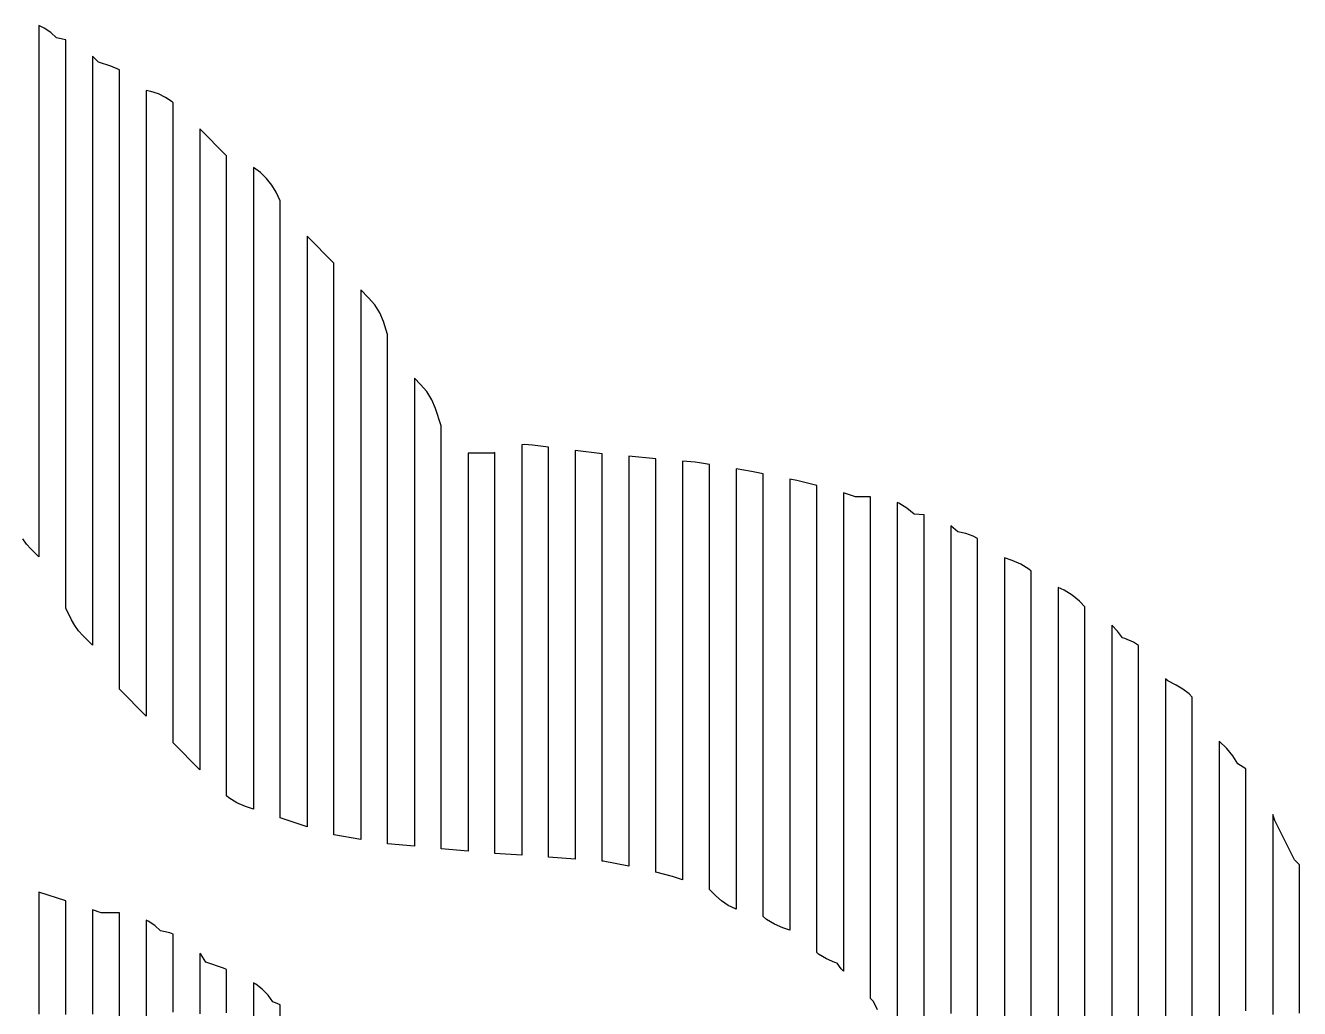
# Model space of a CAD drawing. Header units: metres. Extents: x -6 to 1890, y -8 to 898.
# Drawn here: x 1299.6 to 1489.6, y 435.6 to 582.2 of the extents above; entities that cross this region are included whole.
import ezdxf

# ---------------------------------------------------------------- set-up
doc = ezdxf.new("R2010")
doc.units = ezdxf.units.M
doc.layers.add('PASSADAS_COMPLETAS', color=1, linetype='CONTINUOUS')
doc.layers.add('PECAS_2D', color=3, linetype='CONTINUOUS')

msp = doc.modelspace()

# ---------------------------------------------------------------- linework, layer by layer
at = {"layer": 'PASSADAS_COMPLETAS'}
for points in [[(1426.657, 435.416), (1426.025, 436.681), (1425.578, 437.127), (1425.578, 444.865), (1425.578, 446.155), (1425.578, 447.444), (1425.578, 448.734), (1425.578, 450.023), (1425.578, 451.313), (1425.578, 452.603), (1425.578, 490.001), (1425.578, 491.29), (1425.578, 492.58), (1425.578, 493.87), (1425.578, 495.159), (1425.578, 496.449), (1425.578, 497.738), (1425.578, 499.028), (1425.578, 500.318), (1425.578, 501.607), (1425.578, 502.897), (1425.578, 504.186), (1425.578, 505.476), (1425.578, 506.766), (1425.578, 511.924), (1423.347, 511.924), (1421.578, 512.514), (1421.578, 508.622), (1421.578, 507.325), (1421.578, 506.027), (1421.578, 504.73), (1421.578, 503.433), (1421.578, 502.135), (1421.578, 500.838), (1421.578, 499.541), (1421.578, 498.244), (1421.578, 496.947), (1421.578, 495.649), (1421.578, 494.352), (1421.578, 493.055), (1421.578, 491.757), (1421.578, 490.46), (1421.578, 455.434), (1421.578, 454.137), (1421.578, 452.84), (1421.578, 451.543), (1421.578, 450.245), (1421.578, 448.948), (1421.578, 447.651), (1421.578, 441.165), (1421.231, 441.552), (1420.65, 442.365), (1420.285, 442.487), (1419.038, 443.008), (1417.863, 443.722), (1417.578, 443.961), (1417.578, 450.409), (1417.578, 451.699), (1417.578, 452.988), (1417.578, 454.278), (1417.578, 455.567), (1417.578, 456.857), (1417.578, 492.966), (1417.578, 494.256), (1417.578, 495.546), (1417.578, 496.835), (1417.578, 498.125), (1417.578, 499.414), (1417.578, 500.704), (1417.578, 501.994), (1417.578, 503.283), (1417.578, 504.573), (1417.578, 505.862), (1417.578, 507.152), (1417.578, 508.442), (1417.578, 509.731), (1417.578, 513.6), (1414.606, 514.333), (1413.578, 514.538), (1413.578, 510.659), (1413.578, 509.367), (1413.578, 508.074), (1413.578, 506.781), (1413.578, 505.488), (1413.578, 504.195), (1413.578, 502.902), (1413.578, 501.609), (1413.578, 500.316), (1413.578, 499.023), (1413.578, 497.73), (1413.578, 496.438), (1413.578, 495.145), (1413.578, 493.852), (1413.578, 460.236), (1413.578, 457.651), (1413.578, 456.358), (1413.578, 455.065), (1413.578, 453.772), (1413.578, 452.479), (1413.578, 447.307), (1412.529, 447.657), (1411.271, 448.184), (1410.099, 448.898), (1409.578, 449.335), (1409.578, 453.218), (1409.578, 454.512), (1409.578, 455.806), (1409.578, 457.1), (1409.578, 458.394), (1409.578, 460.983), (1409.578, 494.631), (1409.578, 495.926), (1409.578, 497.22), (1409.578, 498.514), (1409.578, 499.808), (1409.578, 501.102), (1409.578, 502.396), (1409.578, 503.691), (1409.578, 504.985), (1409.578, 506.279), (1409.578, 507.573), (1409.578, 508.867), (1409.578, 510.161), (1409.578, 511.456), (1409.578, 515.338), (1407.855, 515.678), (1405.578, 516.057), (1405.578, 512.197), (1405.578, 510.91), (1405.578, 509.623), (1405.578, 508.336), (1405.578, 507.05), (1405.578, 505.763), (1405.578, 504.476), (1405.578, 503.189), (1405.578, 501.902), (1405.578, 500.615), (1405.578, 499.328), (1405.578, 498.042), (1405.578, 496.755), (1405.578, 495.468), (1405.578, 462.01), (1405.578, 460.723), (1405.578, 459.436), (1405.578, 458.15), (1405.578, 456.863), (1405.578, 455.576), (1405.578, 450.428), (1405.461, 450.468), (1404.382, 451.001), (1403.391, 451.666), (1402.509, 452.441), (1401.578, 453.372), (1401.578, 457.25), (1401.578, 458.543), (1401.578, 459.836), (1401.578, 461.129), (1401.578, 462.422), (1401.578, 463.715), (1401.578, 496.038), (1401.578, 497.331), (1401.578, 498.623), (1401.578, 499.916), (1401.578, 501.209), (1401.578, 502.502), (1401.578, 503.795), (1401.578, 505.088), (1401.578, 506.381), (1401.578, 507.674), (1401.578, 508.967), (1401.578, 510.26), (1401.578, 511.552), (1401.578, 512.845), (1401.578, 516.724), (1400.099, 516.971), (1399.427, 517.057), (1397.578, 517.225), (1397.578, 513.323), (1397.578, 512.023), (1397.578, 510.722), (1397.578, 509.421), (1397.578, 508.121), (1397.578, 506.82), (1397.578, 505.52), (1397.578, 504.219), (1397.578, 502.918), (1397.578, 501.618), (1397.578, 500.317), (1397.578, 499.016), (1397.578, 497.716), (1397.578, 465.2), (1397.578, 463.899), (1397.578, 462.599), (1397.578, 461.298), (1397.578, 459.998), (1397.578, 458.697), (1397.578, 454.795), (1396.057, 455.302), (1393.578, 455.922), (1393.578, 459.776), (1393.578, 461.061), (1393.578, 462.345), (1393.578, 463.63), (1393.578, 464.915), (1393.578, 466.2), (1393.578, 497.033), (1393.578, 498.318), (1393.578, 499.603), (1393.578, 500.887), (1393.578, 502.172), (1393.578, 503.457), (1393.578, 504.741), (1393.578, 506.026), (1393.578, 507.311), (1393.578, 508.596), (1393.578, 509.88), (1393.578, 511.165), (1393.578, 512.45), (1393.578, 513.735), (1393.578, 517.589), (1389.578, 517.952), (1389.578, 514.051), (1389.578, 512.75), (1389.578, 511.45), (1389.578, 510.149), (1389.578, 508.849), (1389.578, 507.548), (1389.578, 506.248), (1389.578, 504.947), (1389.578, 503.647), (1389.578, 502.346), (1389.578, 501.046), (1389.578, 499.745), (1389.578, 498.445), (1389.578, 497.144), (1389.578, 465.932), (1389.578, 464.632), (1389.578, 463.331), (1389.578, 462.031), (1389.578, 460.73), (1389.578, 456.829), (1385.748, 457.595), (1385.578, 457.607), (1385.578, 461.482), (1385.578, 462.774), (1385.578, 464.065), (1385.578, 465.357), (1385.578, 466.649), (1385.578, 467.941), (1385.578, 498.941), (1385.578, 500.233), (1385.578, 501.524), (1385.578, 502.816), (1385.578, 504.108), (1385.578, 505.399), (1385.578, 506.691), (1385.578, 507.983), (1385.578, 509.274), (1385.578, 510.566), (1385.578, 511.858), (1385.578, 513.149), (1385.578, 514.441), (1385.578, 518.316), (1381.578, 518.809), (1381.578, 513.624), (1381.578, 512.328), (1381.578, 511.032), (1381.578, 509.736), (1381.578, 508.44), (1381.578, 507.144), (1381.578, 505.848), (1381.578, 504.552), (1381.578, 503.256), (1381.578, 501.96), (1381.578, 500.663), (1381.578, 499.367), (1381.578, 468.261), (1381.578, 466.965), (1381.578, 465.669), (1381.578, 464.373), (1381.578, 463.077), (1381.578, 461.781), (1381.578, 457.893), (1377.578, 458.179), (1377.578, 462.08), (1377.578, 463.381), (1377.578, 464.682), (1377.578, 465.982), (1377.578, 467.283), (1377.578, 498.498), (1377.578, 499.799), (1377.578, 501.1), (1377.578, 502.4), (1377.578, 503.701), (1377.578, 505.002), (1377.578, 506.302), (1377.578, 507.603), (1377.578, 508.904), (1377.578, 510.204), (1377.578, 511.505), (1377.578, 512.805), (1377.578, 514.106), (1377.578, 519.309), (1375.172, 519.609), (1373.977, 519.679), (1373.578, 519.65), (1373.578, 514.443), (1373.578, 513.141), (1373.578, 511.839), (1373.578, 510.537), (1373.578, 509.235), (1373.578, 507.933), (1373.578, 506.632), (1373.578, 505.33), (1373.578, 504.028), (1373.578, 502.726), (1373.578, 501.424), (1373.578, 500.123), (1373.578, 498.821), (1373.578, 467.577), (1373.578, 466.275), (1373.578, 464.973), (1373.578, 463.672), (1373.578, 462.37), (1373.578, 461.068), (1373.578, 458.464), (1369.578, 458.75), (1369.578, 461.348), (1369.578, 462.646), (1369.578, 463.945), (1369.578, 465.244), (1369.578, 466.543), (1369.578, 469.14), (1369.578, 499.013), (1369.578, 500.311), (1369.578, 501.61), (1369.578, 502.909), (1369.578, 504.208), (1369.578, 505.507), (1369.578, 506.805), (1369.578, 508.104), (1369.578, 509.403), (1369.578, 510.702), (1369.578, 512), (1369.578, 513.299), (1369.578, 514.598), (1369.578, 518.495), (1369.368, 518.387), (1365.578, 518.387), (1365.578, 514.52), (1365.578, 513.23), (1365.578, 511.941), (1365.578, 510.652), (1365.578, 509.363), (1365.578, 508.074), (1365.578, 506.785), (1365.578, 505.495), (1365.578, 504.206), (1365.578, 502.917), (1365.578, 501.628), (1365.578, 500.339), (1365.578, 499.05), (1365.578, 469.399), (1365.578, 468.11), (1365.578, 466.82), (1365.578, 465.531), (1365.578, 464.242), (1365.578, 462.953), (1365.578, 459.086), (1361.578, 459.449), (1361.578, 463.307), (1361.578, 464.593), (1361.578, 465.879), (1361.578, 467.165), (1361.578, 468.451), (1361.578, 499.315), (1361.578, 500.601), (1361.578, 501.887), (1361.578, 503.173), (1361.578, 504.459), (1361.578, 505.745), (1361.578, 507.031), (1361.578, 508.317), (1361.578, 509.603), (1361.578, 510.889), (1361.578, 512.175), (1361.578, 513.461), (1361.578, 514.747), (1361.578, 522.463), (1360.702, 525.091), (1360.157, 526.383), (1359.416, 527.583), (1358.504, 528.648), (1357.578, 529.573), (1357.578, 521.822), (1357.578, 520.53), (1357.578, 519.239), (1357.578, 517.947), (1357.578, 516.655), (1357.578, 515.363), (1357.578, 514.071), (1357.578, 512.779), (1357.578, 510.195), (1357.578, 506.32), (1357.578, 505.028), (1357.578, 503.736), (1357.578, 502.444), (1357.578, 501.152), (1357.578, 499.861), (1357.578, 498.569), (1357.578, 468.856), (1357.578, 467.564), (1357.578, 466.272), (1357.578, 464.98), (1357.578, 463.688), (1357.578, 462.397), (1357.578, 459.813), (1353.578, 460.186), (1353.578, 464.047), (1353.578, 465.334), (1353.578, 466.621), (1353.578, 467.908), (1353.578, 469.195), (1353.578, 470.482), (1353.578, 503.946), (1353.578, 505.233), (1353.578, 506.52), (1353.578, 507.807), (1353.578, 509.094), (1353.578, 510.381), (1353.578, 511.668), (1353.578, 512.955), (1353.578, 514.242), (1353.578, 515.529), (1353.578, 516.816), (1353.578, 518.103), (1353.578, 519.39), (1353.578, 520.677), (1353.578, 521.964), (1353.578, 523.251), (1353.578, 524.538), (1353.578, 525.825), (1353.578, 527.112), (1353.578, 528.4), (1353.578, 529.687), (1353.578, 536.122), (1352.946, 538.017), (1352.402, 539.309), (1351.66, 540.509), (1350.748, 541.574), (1349.578, 542.744), (1349.578, 536.243), (1349.578, 534.943), (1349.578, 533.643), (1349.578, 532.343), (1349.578, 531.043), (1349.578, 529.743), (1349.578, 528.443), (1349.578, 527.143), (1349.578, 525.842), (1349.578, 524.542), (1349.578, 523.242), (1349.578, 521.942), (1349.578, 520.642), (1349.578, 519.342), (1349.578, 518.042), (1349.578, 516.742), (1349.578, 515.441), (1349.578, 514.141), (1349.578, 512.841), (1349.578, 511.541), (1349.578, 469.937), (1349.578, 468.637), (1349.578, 467.337), (1349.578, 466.037), (1349.578, 464.737), (1349.578, 460.837), (1345.578, 461.503), (1345.578, 465.378), (1345.578, 466.669), (1345.578, 467.961), (1345.578, 469.252), (1345.578, 470.544), (1345.578, 471.835), (1345.578, 518.33), (1345.578, 519.622), (1345.578, 520.913), (1345.578, 522.205), (1345.578, 524.788), (1345.578, 526.079), (1345.578, 527.371), (1345.578, 528.663), (1345.578, 529.954), (1345.578, 531.246), (1345.578, 532.537), (1345.578, 533.829), (1345.578, 535.12), (1345.578, 536.412), (1345.578, 537.703), (1345.578, 538.995), (1345.578, 540.286), (1345.578, 541.578), (1345.578, 546.744), (1341.578, 550.744), (1341.578, 546.859), (1341.578, 545.564), (1341.578, 544.269), (1341.578, 542.974), (1341.578, 541.68), (1341.578, 540.385), (1341.578, 539.09), (1341.578, 537.795), (1341.578, 536.5), (1341.578, 535.205), (1341.578, 533.91), (1341.578, 532.615), (1341.578, 531.32), (1341.578, 530.025), (1341.578, 528.73), (1341.578, 527.435), (1341.578, 526.141), (1341.578, 524.846), (1341.578, 473.049), (1341.578, 471.754), (1341.578, 470.459), (1341.578, 469.165), (1341.578, 467.87), (1341.578, 466.575), (1341.578, 462.69), (1337.578, 464.023), (1337.578, 467.911), (1337.578, 469.207), (1337.578, 470.503), (1337.578, 471.799), (1337.578, 473.095), (1337.578, 474.391), (1337.578, 475.687), (1337.578, 531.413), (1337.578, 532.709), (1337.578, 534.005), (1337.578, 535.301), (1337.578, 536.597), (1337.578, 537.893), (1337.578, 539.189), (1337.578, 540.485), (1337.578, 541.781), (1337.578, 543.077), (1337.578, 544.373), (1337.578, 545.669), (1337.578, 546.965), (1337.578, 548.261), (1337.578, 549.557), (1337.578, 550.853), (1337.578, 556.036), (1336.941, 557.305), (1336.32, 558.362), (1335.543, 559.348), (1334.624, 560.23), (1333.578, 560.981), (1333.578, 554.52), (1333.578, 553.228), (1333.578, 551.936), (1333.578, 550.643), (1333.578, 549.351), (1333.578, 548.059), (1333.578, 546.767), (1333.578, 545.474), (1333.578, 544.182), (1333.578, 542.89), (1333.578, 541.598), (1333.578, 540.306), (1333.578, 539.013), (1333.578, 537.721), (1333.578, 536.429), (1333.578, 535.137), (1333.578, 478.279), (1333.578, 476.987), (1333.578, 475.694), (1333.578, 474.402), (1333.578, 473.11), (1333.578, 471.818), (1333.578, 470.526), (1333.578, 465.357), (1332.387, 465.754), (1331.095, 466.298), (1329.895, 467.04), (1329.578, 467.311), (1329.578, 473.76), (1329.578, 475.049), (1329.578, 476.339), (1329.578, 477.629), (1329.578, 478.918), (1329.578, 480.208), (1329.578, 481.497), (1329.578, 540.82), (1329.578, 542.11), (1329.578, 543.399), (1329.578, 544.689), (1329.578, 545.979), (1329.578, 547.268), (1329.578, 548.558), (1329.578, 549.848), (1329.578, 551.137), (1329.578, 552.427), (1329.578, 553.716), (1329.578, 555.006), (1329.578, 556.296), (1329.578, 557.585), (1329.578, 558.875), (1329.578, 562.744), (1325.578, 566.744), (1325.578, 561.58), (1325.578, 560.289), (1325.578, 558.997), (1325.578, 557.706), (1325.578, 556.415), (1325.578, 555.124), (1325.578, 553.833), (1325.578, 552.542), (1325.578, 551.251), (1325.578, 549.96), (1325.578, 548.669), (1325.578, 547.378), (1325.578, 546.087), (1325.578, 544.796), (1325.578, 485.406), (1325.578, 484.115), (1325.578, 482.824), (1325.578, 481.533), (1325.578, 480.242), (1325.578, 478.951), (1325.578, 477.66), (1325.578, 471.204), (1321.578, 475.204), (1321.578, 481.654), (1321.578, 482.944), (1321.578, 484.233), (1321.578, 485.523), (1321.578, 486.813), (1321.578, 488.103), (1321.578, 489.393), (1321.578, 490.683), (1321.578, 546.148), (1321.578, 547.438), (1321.578, 548.728), (1321.578, 550.018), (1321.578, 551.307), (1321.578, 552.597), (1321.578, 553.887), (1321.578, 555.177), (1321.578, 556.467), (1321.578, 557.757), (1321.578, 559.047), (1321.578, 560.337), (1321.578, 561.626), (1321.578, 562.916), (1321.578, 564.206), (1321.578, 565.496), (1321.578, 570.656), (1321.437, 570.78), (1320.46, 571.438), (1319.402, 571.966), (1318.289, 572.351), (1317.578, 572.498), (1317.578, 567.315), (1317.578, 566.02), (1317.578, 564.724), (1317.578, 563.428), (1317.578, 562.132), (1317.578, 560.837), (1317.578, 559.541), (1317.578, 558.245), (1317.578, 556.949), (1317.578, 555.654), (1317.578, 554.358), (1317.578, 553.062), (1317.578, 551.766), (1317.578, 550.471), (1317.578, 497.345), (1317.578, 496.049), (1317.578, 493.457), (1317.578, 492.162), (1317.578, 489.57), (1317.578, 488.274), (1317.578, 486.979), (1317.578, 479.204), (1313.578, 483.204), (1313.578, 493.609), (1313.578, 494.909), (1313.578, 496.21), (1313.578, 497.511), (1313.578, 498.811), (1313.578, 500.112), (1313.578, 501.412), (1313.578, 502.713), (1313.578, 504.013), (1313.578, 553.435), (1313.578, 554.736), (1313.578, 556.036), (1313.578, 557.337), (1313.578, 558.637), (1313.578, 559.938), (1313.578, 561.239), (1313.578, 562.539), (1313.578, 563.84), (1313.578, 565.14), (1313.578, 566.441), (1313.578, 567.741), (1313.578, 569.042), (1313.578, 570.343), (1313.578, 575.545), (1312.29, 576.088), (1310.451, 576.701), (1309.578, 577.573), (1309.578, 572.41), (1309.578, 571.119), (1309.578, 569.828), (1309.578, 568.537), (1309.578, 567.246), (1309.578, 565.955), (1309.578, 564.664), (1309.578, 563.373), (1309.578, 562.082), (1309.578, 560.791), (1309.578, 559.5), (1309.578, 558.209), (1309.578, 556.918), (1309.578, 511.735), (1309.578, 509.154), (1309.578, 507.863), (1309.578, 506.572), (1309.578, 505.281), (1309.578, 503.99), (1309.578, 502.699), (1309.578, 501.408), (1309.578, 500.117), (1309.578, 489.789), (1308.149, 491.219), (1307.497, 491.944), (1306.926, 492.737), (1306.444, 493.584), (1305.578, 495.316), (1305.578, 505.742), (1305.578, 507.046), (1305.578, 508.349), (1305.578, 509.652), (1305.578, 510.956), (1305.578, 512.259), (1305.578, 513.562), (1305.578, 514.866), (1305.578, 559.179), (1305.578, 560.482), (1305.578, 561.786), (1305.578, 563.089), (1305.578, 564.392), (1305.578, 565.695), (1305.578, 566.999), (1305.578, 568.302), (1305.578, 569.605), (1305.578, 570.909), (1305.578, 572.212), (1305.578, 573.515), (1305.578, 574.819), (1305.578, 580.032), (1305.362, 580.107), (1304.214, 580.352), (1303.341, 581.12), (1302.364, 581.779), (1301.578, 582.171), (1301.578, 576.976), (1301.578, 575.678), (1301.578, 574.379), (1301.578, 573.081), (1301.578, 571.782), (1301.578, 570.484), (1301.578, 569.185), (1301.578, 567.887), (1301.578, 566.588), (1301.578, 565.29), (1301.578, 563.991), (1301.578, 562.693), (1301.578, 521.139), (1301.578, 519.841), (1301.578, 518.542), (1301.578, 517.244), (1301.578, 515.945), (1301.578, 514.647), (1301.578, 513.348), (1301.578, 512.05), (1301.578, 502.96), (1300.393, 504.145), (1299.742, 504.87), (1299.17, 505.663)], [(1433.578, 424.159), (1433.578, 435.76), (1433.578, 437.049), (1433.578, 438.338), (1433.578, 439.627), (1433.578, 440.916), (1433.578, 442.205), (1433.578, 443.494), (1433.578, 444.783), (1433.578, 446.072), (1433.578, 486.031), (1433.578, 487.32), (1433.578, 488.609), (1433.578, 489.898), (1433.578, 491.187), (1433.578, 492.476), (1433.578, 493.765), (1433.578, 495.054), (1433.578, 496.343), (1433.578, 497.632), (1433.578, 498.921), (1433.578, 500.21), (1433.578, 501.499), (1433.578, 502.788), (1433.578, 504.077), (1433.578, 509.233), (1432.101, 509.339), (1431.036, 510.229), (1429.826, 510.959), (1429.578, 511.06), (1429.578, 505.865), (1429.578, 504.566), (1429.578, 503.267), (1429.578, 501.968), (1429.578, 500.67), (1429.578, 499.371), (1429.578, 498.072), (1429.578, 496.773), (1429.578, 495.475), (1429.578, 494.176), (1429.578, 492.877), (1429.578, 491.578), (1429.578, 490.28), (1429.578, 487.682), (1429.578, 450.018), (1429.578, 448.719), (1429.578, 447.42), (1429.578, 446.121), (1429.578, 444.822), (1429.578, 443.524), (1429.578, 442.225), (1429.578, 440.926), (1429.578, 431.835)], [(1441.578, 434.416), (1441.578, 437.009), (1441.578, 481.08), (1441.578, 482.376), (1441.578, 483.672), (1441.578, 484.969), (1441.578, 486.265), (1441.578, 487.561), (1441.578, 488.857), (1441.578, 490.153), (1441.578, 491.45), (1441.578, 492.746), (1441.578, 494.042), (1441.578, 495.338), (1441.578, 496.634), (1441.578, 497.931), (1441.578, 499.227), (1441.578, 500.523), (1441.578, 505.708), (1440.907, 506.043), (1439.794, 506.428), (1438.645, 506.673), (1437.578, 507.587), (1437.578, 502.394), (1437.578, 501.096), (1437.578, 499.798), (1437.578, 498.499), (1437.578, 497.201), (1437.578, 495.903), (1437.578, 494.605), (1437.578, 493.307), (1437.578, 492.008), (1437.578, 490.71), (1437.578, 489.412), (1437.578, 488.114), (1437.578, 486.816), (1437.578, 485.517), (1437.578, 484.219), (1437.578, 482.921), (1437.578, 438.782), (1437.578, 437.484), (1437.578, 436.186), (1437.578, 434.887)], [(1449.578, 409.296), (1449.578, 475.032), (1449.578, 476.321), (1449.578, 477.61), (1449.578, 478.899), (1449.578, 480.188), (1449.578, 481.477), (1449.578, 482.766), (1449.578, 484.055), (1449.578, 485.343), (1449.578, 486.632), (1449.578, 487.921), (1449.578, 489.21), (1449.578, 490.499), (1449.578, 491.788), (1449.578, 493.077), (1449.578, 494.366), (1449.578, 495.655), (1449.578, 500.811), (1449.214, 501.123), (1448.014, 501.864), (1446.722, 502.409), (1445.578, 502.79), (1445.578, 497.61), (1445.578, 495.021), (1445.578, 493.726), (1445.578, 492.431), (1445.578, 491.136), (1445.578, 489.841), (1445.578, 488.546), (1445.578, 487.251), (1445.578, 484.662), (1445.578, 483.367), (1445.578, 482.072), (1445.578, 480.777), (1445.578, 479.482), (1445.578, 478.187), (1445.578, 425.097)], [(1457.578, 389.6), (1457.578, 468.377), (1457.578, 469.668), (1457.578, 470.96), (1457.578, 472.251), (1457.578, 473.542), (1457.578, 474.834), (1457.578, 476.125), (1457.578, 477.417), (1457.578, 478.708), (1457.578, 480), (1457.578, 481.291), (1457.578, 482.582), (1457.578, 483.874), (1457.578, 485.165), (1457.578, 486.457), (1457.578, 487.748), (1457.578, 489.039), (1457.578, 490.331), (1457.578, 495.497), (1456.742, 496.333), (1455.677, 497.245), (1454.477, 497.986), (1453.578, 498.365), (1453.578, 493.193), (1453.578, 491.9), (1453.578, 490.607), (1453.578, 489.313), (1453.578, 488.02), (1453.578, 486.727), (1453.578, 485.434), (1453.578, 484.141), (1453.578, 482.848), (1453.578, 481.555), (1453.578, 480.262), (1453.578, 478.968), (1453.578, 477.675), (1453.578, 476.382), (1453.578, 475.089), (1453.578, 473.796), (1453.578, 472.503), (1453.578, 471.21), (1453.578, 397.502)], [(1465.578, 381.002), (1465.578, 459.98), (1465.578, 461.275), (1465.578, 462.57), (1465.578, 463.865), (1465.578, 465.159), (1465.578, 466.454), (1465.578, 467.749), (1465.578, 469.044), (1465.578, 470.338), (1465.578, 471.633), (1465.578, 472.928), (1465.578, 474.223), (1465.578, 475.517), (1465.578, 476.812), (1465.578, 478.107), (1465.578, 479.401), (1465.578, 480.696), (1465.578, 481.991), (1465.578, 483.286), (1465.578, 489.759), (1464.825, 490.227), (1463.526, 490.775), (1463.161, 490.897), (1462.436, 491.885), (1461.578, 492.772), (1461.578, 487.609), (1461.578, 486.318), (1461.578, 485.027), (1461.578, 483.737), (1461.578, 482.446), (1461.578, 481.155), (1461.578, 479.864), (1461.578, 478.573), (1461.578, 477.283), (1461.578, 475.992), (1461.578, 474.701), (1461.578, 473.41), (1461.578, 472.119), (1461.578, 470.828), (1461.578, 469.538), (1461.578, 468.247), (1461.578, 466.956), (1461.578, 465.665), (1461.578, 464.374), (1461.578, 384.343)], [(1473.578, 377.019), (1473.578, 448.339), (1473.578, 449.636), (1473.578, 450.933), (1473.578, 452.23), (1473.578, 453.526), (1473.578, 454.823), (1473.578, 456.12), (1473.578, 457.417), (1473.578, 458.713), (1473.578, 460.01), (1473.578, 461.307), (1473.578, 462.604), (1473.578, 463.9), (1473.578, 465.197), (1473.578, 466.494), (1473.578, 467.791), (1473.578, 469.087), (1473.578, 470.384), (1473.578, 471.681), (1473.578, 472.978), (1473.578, 474.274), (1473.578, 475.571), (1473.578, 482.055), (1473.115, 482.518), (1472.184, 483.234), (1471.181, 483.818), (1469.917, 484.451), (1469.578, 484.789), (1469.578, 479.632), (1469.578, 478.343), (1469.578, 477.053), (1469.578, 475.764), (1469.578, 474.475), (1469.578, 473.185), (1469.578, 471.896), (1469.578, 470.607), (1469.578, 469.318), (1469.578, 468.028), (1469.578, 466.739), (1469.578, 465.45), (1469.578, 464.16), (1469.578, 462.871), (1469.578, 461.582), (1469.578, 460.293), (1469.578, 459.003), (1469.578, 457.714), (1469.578, 456.425), (1469.578, 455.135), (1469.578, 379.067)], [(1481.578, 435.284), (1481.578, 436.573), (1481.578, 437.861), (1481.578, 439.149), (1481.578, 440.437), (1481.578, 441.725), (1481.578, 443.013), (1481.578, 444.301), (1481.578, 445.589), (1481.578, 446.877), (1481.578, 448.165), (1481.578, 449.453), (1481.578, 450.742), (1481.578, 452.03), (1481.578, 453.318), (1481.578, 454.606), (1481.578, 455.894), (1481.578, 457.182), (1481.578, 458.47), (1481.578, 459.758), (1481.578, 461.046), (1481.578, 462.334), (1481.578, 463.622), (1481.578, 471.351), (1480.356, 472.12), (1479.622, 473.302), (1478.716, 474.358), (1477.578, 475.497), (1477.578, 470.332), (1477.578, 469.041), (1477.578, 467.75), (1477.578, 466.459), (1477.578, 465.168), (1477.578, 463.877), (1477.578, 462.585), (1477.578, 461.294), (1477.578, 460.003), (1477.578, 458.712), (1477.578, 457.421), (1477.578, 456.13), (1477.578, 454.839), (1477.578, 453.548), (1477.578, 452.257), (1477.578, 450.966), (1477.578, 449.674), (1477.578, 448.383), (1477.578, 447.092), (1477.578, 445.801), (1477.578, 444.51), (1477.578, 443.219), (1477.578, 441.928), (1477.578, 440.637), (1477.578, 374.79)], [(1489.578, 434.932), (1489.578, 436.232), (1489.578, 437.532), (1489.578, 438.833), (1489.578, 440.133), (1489.578, 441.433), (1489.578, 442.733), (1489.578, 444.033), (1489.578, 445.333), (1489.578, 446.633), (1489.578, 457.034), (1488.809, 457.803), (1485.881, 463.659), (1485.578, 464.567), (1485.578, 456.786), (1485.578, 455.49), (1485.578, 454.193), (1485.578, 452.896), (1485.578, 451.599), (1485.578, 450.303), (1485.578, 449.006), (1485.578, 447.709), (1485.578, 446.413), (1485.578, 445.116), (1485.578, 443.819), (1485.578, 442.522), (1485.578, 441.226), (1485.578, 439.929), (1485.578, 438.632), (1485.578, 437.335), (1485.578, 436.039), (1485.578, 434.742)], [(1305.578, 434.745), (1305.578, 436.045), (1305.578, 437.346), (1305.578, 438.646), (1305.578, 439.946), (1305.578, 441.247), (1305.578, 442.547), (1305.578, 443.847), (1305.578, 445.148), (1305.578, 446.448), (1305.578, 447.748), (1305.578, 451.649), (1301.578, 452.983), (1301.578, 449.084), (1301.578, 447.785), (1301.578, 446.486), (1301.578, 445.186), (1301.578, 443.887), (1301.578, 442.587), (1301.578, 441.288), (1301.578, 439.989), (1301.578, 438.689), (1301.578, 437.39), (1301.578, 434.791)], [(1313.578, 433.066), (1313.578, 435.649), (1313.578, 436.941), (1313.578, 438.233), (1313.578, 439.525), (1313.578, 440.817), (1313.578, 442.109), (1313.578, 443.401), (1313.578, 444.693), (1313.578, 449.86), (1313.291, 449.879), (1310.89, 449.879), (1309.578, 450.316), (1309.578, 446.437), (1309.578, 445.144), (1309.578, 443.851), (1309.578, 442.558), (1309.578, 441.265), (1309.578, 439.972), (1309.578, 438.678), (1309.578, 437.385), (1309.578, 436.092), (1309.578, 434.799)], [(1321.578, 435.062), (1321.578, 436.357), (1321.578, 437.652), (1321.578, 438.946), (1321.578, 440.241), (1321.578, 446.715), (1321.088, 446.906), (1319.735, 447.204), (1318.853, 447.981), (1317.86, 448.648), (1317.578, 448.788), (1317.578, 442.282), (1317.578, 440.981), (1317.578, 439.68), (1317.578, 438.378), (1317.578, 437.077), (1317.578, 435.776), (1317.578, 434.475)], [(1329.578, 434.987), (1329.578, 436.281), (1329.578, 441.456), (1329.094, 441.656), (1326.459, 442.535), (1325.707, 443.698), (1325.578, 443.843), (1325.578, 438.682), (1325.578, 437.392), (1325.578, 436.102), (1325.578, 434.811)], [(1337.578, 429.711), (1337.578, 436.179), (1336.85, 436.486), (1336.485, 436.607), (1335.76, 437.595), (1334.9, 438.485), (1333.928, 439.249), (1333.578, 439.455), (1333.578, 433.017)]]:
    msp.add_lwpolyline(points, dxfattribs=at)
at = {"layer": 'PECAS_2D'}
for points in [[(1426.657, 435.416), (1426.025, 436.681), (1425.578, 437.127), (1425.578, 444.865), (1425.578, 446.155), (1425.578, 447.444), (1425.578, 448.734), (1425.578, 450.023), (1425.578, 451.313), (1425.578, 452.603), (1425.578, 490.001), (1425.578, 491.29), (1425.578, 492.58), (1425.578, 493.87), (1425.578, 495.159), (1425.578, 496.449), (1425.578, 497.738), (1425.578, 499.028), (1425.578, 500.318), (1425.578, 501.607), (1425.578, 502.897), (1425.578, 504.186), (1425.578, 505.476), (1425.578, 506.766), (1425.578, 511.924), (1423.347, 511.924), (1421.578, 512.514), (1421.578, 508.622), (1421.578, 507.325), (1421.578, 506.027), (1421.578, 504.73), (1421.578, 503.433), (1421.578, 502.135), (1421.578, 500.838), (1421.578, 499.541), (1421.578, 498.244), (1421.578, 496.947), (1421.578, 495.649), (1421.578, 494.352), (1421.578, 493.055), (1421.578, 491.757), (1421.578, 490.46), (1421.578, 455.434), (1421.578, 454.137), (1421.578, 452.84), (1421.578, 451.543), (1421.578, 450.245), (1421.578, 448.948), (1421.578, 447.651), (1421.578, 441.165), (1421.231, 441.552), (1420.65, 442.365), (1420.285, 442.487), (1419.038, 443.008), (1417.863, 443.722), (1417.578, 443.961), (1417.578, 450.409), (1417.578, 451.699), (1417.578, 452.988), (1417.578, 454.278), (1417.578, 455.567), (1417.578, 456.857), (1417.578, 492.966), (1417.578, 494.256), (1417.578, 495.546), (1417.578, 496.835), (1417.578, 498.125), (1417.578, 499.414), (1417.578, 500.704), (1417.578, 501.994), (1417.578, 503.283), (1417.578, 504.573), (1417.578, 505.862), (1417.578, 507.152), (1417.578, 508.442), (1417.578, 509.731), (1417.578, 513.6), (1414.606, 514.333), (1413.578, 514.538), (1413.578, 510.659), (1413.578, 509.367), (1413.578, 508.074), (1413.578, 506.781), (1413.578, 505.488), (1413.578, 504.195), (1413.578, 502.902), (1413.578, 501.609), (1413.578, 500.316), (1413.578, 499.023), (1413.578, 497.73), (1413.578, 496.438), (1413.578, 495.145), (1413.578, 493.852), (1413.578, 460.236), (1413.578, 457.651), (1413.578, 456.358), (1413.578, 455.065), (1413.578, 453.772), (1413.578, 452.479), (1413.578, 447.307), (1412.529, 447.657), (1411.271, 448.184), (1410.099, 448.898), (1409.578, 449.335), (1409.578, 453.218), (1409.578, 454.512), (1409.578, 455.806), (1409.578, 457.1), (1409.578, 458.394), (1409.578, 460.983), (1409.578, 494.631), (1409.578, 495.926), (1409.578, 497.22), (1409.578, 498.514), (1409.578, 499.808), (1409.578, 501.102), (1409.578, 502.396), (1409.578, 503.691), (1409.578, 504.985), (1409.578, 506.279), (1409.578, 507.573), (1409.578, 508.867), (1409.578, 510.161), (1409.578, 511.456), (1409.578, 515.338), (1407.855, 515.678), (1405.578, 516.057), (1405.578, 512.197), (1405.578, 510.91), (1405.578, 509.623), (1405.578, 508.336), (1405.578, 507.05), (1405.578, 505.763), (1405.578, 504.476), (1405.578, 503.189), (1405.578, 501.902), (1405.578, 500.615), (1405.578, 499.328), (1405.578, 498.042), (1405.578, 496.755), (1405.578, 495.468), (1405.578, 462.01), (1405.578, 460.723), (1405.578, 459.436), (1405.578, 458.15), (1405.578, 456.863), (1405.578, 455.576), (1405.578, 450.428), (1405.461, 450.468), (1404.382, 451.001), (1403.391, 451.666), (1402.509, 452.441), (1401.578, 453.372), (1401.578, 457.25), (1401.578, 458.543), (1401.578, 459.836), (1401.578, 461.129), (1401.578, 462.422), (1401.578, 463.715), (1401.578, 496.038), (1401.578, 497.331), (1401.578, 498.623), (1401.578, 499.916), (1401.578, 501.209), (1401.578, 502.502), (1401.578, 503.795), (1401.578, 505.088), (1401.578, 506.381), (1401.578, 507.674), (1401.578, 508.967), (1401.578, 510.26), (1401.578, 511.552), (1401.578, 512.845), (1401.578, 516.724), (1400.099, 516.971), (1399.427, 517.057), (1397.578, 517.225), (1397.578, 513.323), (1397.578, 512.023), (1397.578, 510.722), (1397.578, 509.421), (1397.578, 508.121), (1397.578, 506.82), (1397.578, 505.52), (1397.578, 504.219), (1397.578, 502.918), (1397.578, 501.618), (1397.578, 500.317), (1397.578, 499.016), (1397.578, 497.716), (1397.578, 465.2), (1397.578, 463.899), (1397.578, 462.599), (1397.578, 461.298), (1397.578, 459.998), (1397.578, 458.697), (1397.578, 454.795), (1396.057, 455.302), (1393.578, 455.922), (1393.578, 459.776), (1393.578, 461.061), (1393.578, 462.345), (1393.578, 463.63), (1393.578, 464.915), (1393.578, 466.2), (1393.578, 497.033), (1393.578, 498.318), (1393.578, 499.603), (1393.578, 500.887), (1393.578, 502.172), (1393.578, 503.457), (1393.578, 504.741), (1393.578, 506.026), (1393.578, 507.311), (1393.578, 508.596), (1393.578, 509.88), (1393.578, 511.165), (1393.578, 512.45), (1393.578, 513.735), (1393.578, 517.589), (1389.578, 517.952), (1389.578, 514.051), (1389.578, 512.75), (1389.578, 511.45), (1389.578, 510.149), (1389.578, 508.849), (1389.578, 507.548), (1389.578, 506.248), (1389.578, 504.947), (1389.578, 503.647), (1389.578, 502.346), (1389.578, 501.046), (1389.578, 499.745), (1389.578, 498.445), (1389.578, 497.144), (1389.578, 465.932), (1389.578, 464.632), (1389.578, 463.331), (1389.578, 462.031), (1389.578, 460.73), (1389.578, 456.829), (1385.748, 457.595), (1385.578, 457.607), (1385.578, 461.482), (1385.578, 462.774), (1385.578, 464.065), (1385.578, 465.357), (1385.578, 466.649), (1385.578, 467.941), (1385.578, 498.941), (1385.578, 500.233), (1385.578, 501.524), (1385.578, 502.816), (1385.578, 504.108), (1385.578, 505.399), (1385.578, 506.691), (1385.578, 507.983), (1385.578, 509.274), (1385.578, 510.566), (1385.578, 511.858), (1385.578, 513.149), (1385.578, 514.441), (1385.578, 518.316), (1381.578, 518.809), (1381.578, 513.624), (1381.578, 512.328), (1381.578, 511.032), (1381.578, 509.736), (1381.578, 508.44), (1381.578, 507.144), (1381.578, 505.848), (1381.578, 504.552), (1381.578, 503.256), (1381.578, 501.96), (1381.578, 500.663), (1381.578, 499.367), (1381.578, 468.261), (1381.578, 466.965), (1381.578, 465.669), (1381.578, 464.373), (1381.578, 463.077), (1381.578, 461.781), (1381.578, 457.893), (1377.578, 458.179), (1377.578, 462.08), (1377.578, 463.381), (1377.578, 464.682), (1377.578, 465.982), (1377.578, 467.283), (1377.578, 498.498), (1377.578, 499.799), (1377.578, 501.1), (1377.578, 502.4), (1377.578, 503.701), (1377.578, 505.002), (1377.578, 506.302), (1377.578, 507.603), (1377.578, 508.904), (1377.578, 510.204), (1377.578, 511.505), (1377.578, 512.805), (1377.578, 514.106), (1377.578, 519.309), (1375.172, 519.609), (1373.977, 519.679), (1373.578, 519.65), (1373.578, 514.443), (1373.578, 513.141), (1373.578, 511.839), (1373.578, 510.537), (1373.578, 509.235), (1373.578, 507.933), (1373.578, 506.632), (1373.578, 505.33), (1373.578, 504.028), (1373.578, 502.726), (1373.578, 501.424), (1373.578, 500.123), (1373.578, 498.821), (1373.578, 467.577), (1373.578, 466.275), (1373.578, 464.973), (1373.578, 463.672), (1373.578, 462.37), (1373.578, 461.068), (1373.578, 458.464), (1369.578, 458.75), (1369.578, 461.348), (1369.578, 462.646), (1369.578, 463.945), (1369.578, 465.244), (1369.578, 466.543), (1369.578, 469.14), (1369.578, 499.013), (1369.578, 500.311), (1369.578, 501.61), (1369.578, 502.909), (1369.578, 504.208), (1369.578, 505.507), (1369.578, 506.805), (1369.578, 508.104), (1369.578, 509.403), (1369.578, 510.702), (1369.578, 512), (1369.578, 513.299), (1369.578, 514.598), (1369.578, 518.495), (1369.368, 518.387), (1365.578, 518.387), (1365.578, 514.52), (1365.578, 513.23), (1365.578, 511.941), (1365.578, 510.652), (1365.578, 509.363), (1365.578, 508.074), (1365.578, 506.785), (1365.578, 505.495), (1365.578, 504.206), (1365.578, 502.917), (1365.578, 501.628), (1365.578, 500.339), (1365.578, 499.05), (1365.578, 469.399), (1365.578, 468.11), (1365.578, 466.82), (1365.578, 465.531), (1365.578, 464.242), (1365.578, 462.953), (1365.578, 459.086), (1361.578, 459.449), (1361.578, 463.307), (1361.578, 464.593), (1361.578, 465.879), (1361.578, 467.165), (1361.578, 468.451), (1361.578, 499.315), (1361.578, 500.601), (1361.578, 501.887), (1361.578, 503.173), (1361.578, 504.459), (1361.578, 505.745), (1361.578, 507.031), (1361.578, 508.317), (1361.578, 509.603), (1361.578, 510.889), (1361.578, 512.175), (1361.578, 513.461), (1361.578, 514.747), (1361.578, 522.463), (1360.702, 525.091), (1360.157, 526.383), (1359.416, 527.583), (1358.504, 528.648), (1357.578, 529.573), (1357.578, 521.822), (1357.578, 520.53), (1357.578, 519.239), (1357.578, 517.947), (1357.578, 516.655), (1357.578, 515.363), (1357.578, 514.071), (1357.578, 512.779), (1357.578, 510.195), (1357.578, 506.32), (1357.578, 505.028), (1357.578, 503.736), (1357.578, 502.444), (1357.578, 501.152), (1357.578, 499.861), (1357.578, 498.569), (1357.578, 468.856), (1357.578, 467.564), (1357.578, 466.272), (1357.578, 464.98), (1357.578, 463.688), (1357.578, 462.397), (1357.578, 459.813), (1353.578, 460.186), (1353.578, 464.047), (1353.578, 465.334), (1353.578, 466.621), (1353.578, 467.908), (1353.578, 469.195), (1353.578, 470.482), (1353.578, 503.946), (1353.578, 505.233), (1353.578, 506.52), (1353.578, 507.807), (1353.578, 509.094), (1353.578, 510.381), (1353.578, 511.668), (1353.578, 512.955), (1353.578, 514.242), (1353.578, 515.529), (1353.578, 516.816), (1353.578, 518.103), (1353.578, 519.39), (1353.578, 520.677), (1353.578, 521.964), (1353.578, 523.251), (1353.578, 524.538), (1353.578, 525.825), (1353.578, 527.112), (1353.578, 528.4), (1353.578, 529.687), (1353.578, 536.122), (1352.946, 538.017), (1352.402, 539.309), (1351.66, 540.509), (1350.748, 541.574), (1349.578, 542.744), (1349.578, 536.243), (1349.578, 534.943), (1349.578, 533.643), (1349.578, 532.343), (1349.578, 531.043), (1349.578, 529.743), (1349.578, 528.443), (1349.578, 527.143), (1349.578, 525.842), (1349.578, 524.542), (1349.578, 523.242), (1349.578, 521.942), (1349.578, 520.642), (1349.578, 519.342), (1349.578, 518.042), (1349.578, 516.742), (1349.578, 515.441), (1349.578, 514.141), (1349.578, 512.841), (1349.578, 511.541), (1349.578, 469.937), (1349.578, 468.637), (1349.578, 467.337), (1349.578, 466.037), (1349.578, 464.737), (1349.578, 460.837), (1345.578, 461.503), (1345.578, 465.378), (1345.578, 466.669), (1345.578, 467.961), (1345.578, 469.252), (1345.578, 470.544), (1345.578, 471.835), (1345.578, 518.33), (1345.578, 519.622), (1345.578, 520.913), (1345.578, 522.205), (1345.578, 524.788), (1345.578, 526.079), (1345.578, 527.371), (1345.578, 528.663), (1345.578, 529.954), (1345.578, 531.246), (1345.578, 532.537), (1345.578, 533.829), (1345.578, 535.12), (1345.578, 536.412), (1345.578, 537.703), (1345.578, 538.995), (1345.578, 540.286), (1345.578, 541.578), (1345.578, 546.744), (1341.578, 550.744), (1341.578, 546.859), (1341.578, 545.564), (1341.578, 544.269), (1341.578, 542.974), (1341.578, 541.68), (1341.578, 540.385), (1341.578, 539.09), (1341.578, 537.795), (1341.578, 536.5), (1341.578, 535.205), (1341.578, 533.91), (1341.578, 532.615), (1341.578, 531.32), (1341.578, 530.025), (1341.578, 528.73), (1341.578, 527.435), (1341.578, 526.141), (1341.578, 524.846), (1341.578, 473.049), (1341.578, 471.754), (1341.578, 470.459), (1341.578, 469.165), (1341.578, 467.87), (1341.578, 466.575), (1341.578, 462.69), (1337.578, 464.023), (1337.578, 467.911), (1337.578, 469.207), (1337.578, 470.503), (1337.578, 471.799), (1337.578, 473.095), (1337.578, 474.391), (1337.578, 475.687), (1337.578, 531.413), (1337.578, 532.709), (1337.578, 534.005), (1337.578, 535.301), (1337.578, 536.597), (1337.578, 537.893), (1337.578, 539.189), (1337.578, 540.485), (1337.578, 541.781), (1337.578, 543.077), (1337.578, 544.373), (1337.578, 545.669), (1337.578, 546.965), (1337.578, 548.261), (1337.578, 549.557), (1337.578, 550.853), (1337.578, 556.036), (1336.941, 557.305), (1336.32, 558.362), (1335.543, 559.348), (1334.624, 560.23), (1333.578, 560.981), (1333.578, 554.52), (1333.578, 553.228), (1333.578, 551.936), (1333.578, 550.643), (1333.578, 549.351), (1333.578, 548.059), (1333.578, 546.767), (1333.578, 545.474), (1333.578, 544.182), (1333.578, 542.89), (1333.578, 541.598), (1333.578, 540.306), (1333.578, 539.013), (1333.578, 537.721), (1333.578, 536.429), (1333.578, 535.137), (1333.578, 478.279), (1333.578, 476.987), (1333.578, 475.694), (1333.578, 474.402), (1333.578, 473.11), (1333.578, 471.818), (1333.578, 470.526), (1333.578, 465.357), (1332.387, 465.754), (1331.095, 466.298), (1329.895, 467.04), (1329.578, 467.311), (1329.578, 473.76), (1329.578, 475.049), (1329.578, 476.339), (1329.578, 477.629), (1329.578, 478.918), (1329.578, 480.208), (1329.578, 481.497), (1329.578, 540.82), (1329.578, 542.11), (1329.578, 543.399), (1329.578, 544.689), (1329.578, 545.979), (1329.578, 547.268), (1329.578, 548.558), (1329.578, 549.848), (1329.578, 551.137), (1329.578, 552.427), (1329.578, 553.716), (1329.578, 555.006), (1329.578, 556.296), (1329.578, 557.585), (1329.578, 558.875), (1329.578, 562.744), (1325.578, 566.744), (1325.578, 561.58), (1325.578, 560.289), (1325.578, 558.997), (1325.578, 557.706), (1325.578, 556.415), (1325.578, 555.124), (1325.578, 553.833), (1325.578, 552.542), (1325.578, 551.251), (1325.578, 549.96), (1325.578, 548.669), (1325.578, 547.378), (1325.578, 546.087), (1325.578, 544.796), (1325.578, 485.406), (1325.578, 484.115), (1325.578, 482.824), (1325.578, 481.533), (1325.578, 480.242), (1325.578, 478.951), (1325.578, 477.66), (1325.578, 471.204), (1321.578, 475.204), (1321.578, 481.654), (1321.578, 482.944), (1321.578, 484.233), (1321.578, 485.523), (1321.578, 486.813), (1321.578, 488.103), (1321.578, 489.393), (1321.578, 490.683), (1321.578, 546.148), (1321.578, 547.438), (1321.578, 548.728), (1321.578, 550.018), (1321.578, 551.307), (1321.578, 552.597), (1321.578, 553.887), (1321.578, 555.177), (1321.578, 556.467), (1321.578, 557.757), (1321.578, 559.047), (1321.578, 560.337), (1321.578, 561.626), (1321.578, 562.916), (1321.578, 564.206), (1321.578, 565.496), (1321.578, 570.656), (1321.437, 570.78), (1320.46, 571.438), (1319.402, 571.966), (1318.289, 572.351), (1317.578, 572.498), (1317.578, 567.315), (1317.578, 566.02), (1317.578, 564.724), (1317.578, 563.428), (1317.578, 562.132), (1317.578, 560.837), (1317.578, 559.541), (1317.578, 558.245), (1317.578, 556.949), (1317.578, 555.654), (1317.578, 554.358), (1317.578, 553.062), (1317.578, 551.766), (1317.578, 550.471), (1317.578, 497.345), (1317.578, 496.049), (1317.578, 493.457), (1317.578, 492.162), (1317.578, 489.57), (1317.578, 488.274), (1317.578, 486.979), (1317.578, 479.204), (1313.578, 483.204), (1313.578, 493.609), (1313.578, 494.909), (1313.578, 496.21), (1313.578, 497.511), (1313.578, 498.811), (1313.578, 500.112), (1313.578, 501.412), (1313.578, 502.713), (1313.578, 504.013), (1313.578, 553.435), (1313.578, 554.736), (1313.578, 556.036), (1313.578, 557.337), (1313.578, 558.637), (1313.578, 559.938), (1313.578, 561.239), (1313.578, 562.539), (1313.578, 563.84), (1313.578, 565.14), (1313.578, 566.441), (1313.578, 567.741), (1313.578, 569.042), (1313.578, 570.343), (1313.578, 575.545), (1312.29, 576.088), (1310.451, 576.701), (1309.578, 577.573), (1309.578, 572.41), (1309.578, 571.119), (1309.578, 569.828), (1309.578, 568.537), (1309.578, 567.246), (1309.578, 565.955), (1309.578, 564.664), (1309.578, 563.373), (1309.578, 562.082), (1309.578, 560.791), (1309.578, 559.5), (1309.578, 558.209), (1309.578, 556.918), (1309.578, 511.735), (1309.578, 509.154), (1309.578, 507.863), (1309.578, 506.572), (1309.578, 505.281), (1309.578, 503.99), (1309.578, 502.699), (1309.578, 501.408), (1309.578, 500.117), (1309.578, 489.789), (1308.149, 491.219), (1307.497, 491.944), (1306.926, 492.737), (1306.444, 493.584), (1305.578, 495.316), (1305.578, 505.742), (1305.578, 507.046), (1305.578, 508.349), (1305.578, 509.652), (1305.578, 510.956), (1305.578, 512.259), (1305.578, 513.562), (1305.578, 514.866), (1305.578, 559.179), (1305.578, 560.482), (1305.578, 561.786), (1305.578, 563.089), (1305.578, 564.392), (1305.578, 565.695), (1305.578, 566.999), (1305.578, 568.302), (1305.578, 569.605), (1305.578, 570.909), (1305.578, 572.212), (1305.578, 573.515), (1305.578, 574.819), (1305.578, 580.032), (1305.362, 580.107), (1304.214, 580.352), (1303.341, 581.12), (1302.364, 581.779), (1301.578, 582.171), (1301.578, 576.976), (1301.578, 575.678), (1301.578, 574.379), (1301.578, 573.081), (1301.578, 571.782), (1301.578, 570.484), (1301.578, 569.185), (1301.578, 567.887), (1301.578, 566.588), (1301.578, 565.29), (1301.578, 563.991), (1301.578, 562.693), (1301.578, 521.139), (1301.578, 519.841), (1301.578, 518.542), (1301.578, 517.244), (1301.578, 515.945), (1301.578, 514.647), (1301.578, 513.348), (1301.578, 512.05), (1301.578, 502.96), (1300.393, 504.145), (1299.742, 504.87), (1299.17, 505.663)], [(1433.578, 424.159), (1433.578, 435.76), (1433.578, 437.049), (1433.578, 438.338), (1433.578, 439.627), (1433.578, 440.916), (1433.578, 442.205), (1433.578, 443.494), (1433.578, 444.783), (1433.578, 446.072), (1433.578, 486.031), (1433.578, 487.32), (1433.578, 488.609), (1433.578, 489.898), (1433.578, 491.187), (1433.578, 492.476), (1433.578, 493.765), (1433.578, 495.054), (1433.578, 496.343), (1433.578, 497.632), (1433.578, 498.921), (1433.578, 500.21), (1433.578, 501.499), (1433.578, 502.788), (1433.578, 504.077), (1433.578, 509.233), (1432.101, 509.339), (1431.036, 510.229), (1429.826, 510.959), (1429.578, 511.06), (1429.578, 505.865), (1429.578, 504.566), (1429.578, 503.267), (1429.578, 501.968), (1429.578, 500.67), (1429.578, 499.371), (1429.578, 498.072), (1429.578, 496.773), (1429.578, 495.475), (1429.578, 494.176), (1429.578, 492.877), (1429.578, 491.578), (1429.578, 490.28), (1429.578, 487.682), (1429.578, 450.018), (1429.578, 448.719), (1429.578, 447.42), (1429.578, 446.121), (1429.578, 444.822), (1429.578, 443.524), (1429.578, 442.225), (1429.578, 440.926), (1429.578, 431.835)], [(1441.578, 434.416), (1441.578, 437.009), (1441.578, 481.08), (1441.578, 482.376), (1441.578, 483.672), (1441.578, 484.969), (1441.578, 486.265), (1441.578, 487.561), (1441.578, 488.857), (1441.578, 490.153), (1441.578, 491.45), (1441.578, 492.746), (1441.578, 494.042), (1441.578, 495.338), (1441.578, 496.634), (1441.578, 497.931), (1441.578, 499.227), (1441.578, 500.523), (1441.578, 505.708), (1440.907, 506.043), (1439.794, 506.428), (1438.645, 506.673), (1437.578, 507.587), (1437.578, 502.394), (1437.578, 501.096), (1437.578, 499.798), (1437.578, 498.499), (1437.578, 497.201), (1437.578, 495.903), (1437.578, 494.605), (1437.578, 493.307), (1437.578, 492.008), (1437.578, 490.71), (1437.578, 489.412), (1437.578, 488.114), (1437.578, 486.816), (1437.578, 485.517), (1437.578, 484.219), (1437.578, 482.921), (1437.578, 438.782), (1437.578, 437.484), (1437.578, 436.186), (1437.578, 434.887)], [(1449.578, 409.296), (1449.578, 475.032), (1449.578, 476.321), (1449.578, 477.61), (1449.578, 478.899), (1449.578, 480.188), (1449.578, 481.477), (1449.578, 482.766), (1449.578, 484.055), (1449.578, 485.343), (1449.578, 486.632), (1449.578, 487.921), (1449.578, 489.21), (1449.578, 490.499), (1449.578, 491.788), (1449.578, 493.077), (1449.578, 494.366), (1449.578, 495.655), (1449.578, 500.811), (1449.214, 501.123), (1448.014, 501.864), (1446.722, 502.409), (1445.578, 502.79), (1445.578, 497.61), (1445.578, 495.021), (1445.578, 493.726), (1445.578, 492.431), (1445.578, 491.136), (1445.578, 489.841), (1445.578, 488.546), (1445.578, 487.251), (1445.578, 484.662), (1445.578, 483.367), (1445.578, 482.072), (1445.578, 480.777), (1445.578, 479.482), (1445.578, 478.187), (1445.578, 425.097)], [(1457.578, 389.6), (1457.578, 468.377), (1457.578, 469.668), (1457.578, 470.96), (1457.578, 472.251), (1457.578, 473.542), (1457.578, 474.834), (1457.578, 476.125), (1457.578, 477.417), (1457.578, 478.708), (1457.578, 480), (1457.578, 481.291), (1457.578, 482.582), (1457.578, 483.874), (1457.578, 485.165), (1457.578, 486.457), (1457.578, 487.748), (1457.578, 489.039), (1457.578, 490.331), (1457.578, 495.497), (1456.742, 496.333), (1455.677, 497.245), (1454.477, 497.986), (1453.578, 498.365), (1453.578, 493.193), (1453.578, 491.9), (1453.578, 490.607), (1453.578, 489.313), (1453.578, 488.02), (1453.578, 486.727), (1453.578, 485.434), (1453.578, 484.141), (1453.578, 482.848), (1453.578, 481.555), (1453.578, 480.262), (1453.578, 478.968), (1453.578, 477.675), (1453.578, 476.382), (1453.578, 475.089), (1453.578, 473.796), (1453.578, 472.503), (1453.578, 471.21), (1453.578, 397.502)], [(1465.578, 381.002), (1465.578, 459.98), (1465.578, 461.275), (1465.578, 462.57), (1465.578, 463.865), (1465.578, 465.159), (1465.578, 466.454), (1465.578, 467.749), (1465.578, 469.044), (1465.578, 470.338), (1465.578, 471.633), (1465.578, 472.928), (1465.578, 474.223), (1465.578, 475.517), (1465.578, 476.812), (1465.578, 478.107), (1465.578, 479.401), (1465.578, 480.696), (1465.578, 481.991), (1465.578, 483.286), (1465.578, 489.759), (1464.825, 490.227), (1463.526, 490.775), (1463.161, 490.897), (1462.436, 491.885), (1461.578, 492.772), (1461.578, 487.609), (1461.578, 486.318), (1461.578, 485.027), (1461.578, 483.737), (1461.578, 482.446), (1461.578, 481.155), (1461.578, 479.864), (1461.578, 478.573), (1461.578, 477.283), (1461.578, 475.992), (1461.578, 474.701), (1461.578, 473.41), (1461.578, 472.119), (1461.578, 470.828), (1461.578, 469.538), (1461.578, 468.247), (1461.578, 466.956), (1461.578, 465.665), (1461.578, 464.374), (1461.578, 384.343)], [(1473.578, 377.019), (1473.578, 448.339), (1473.578, 449.636), (1473.578, 450.933), (1473.578, 452.23), (1473.578, 453.526), (1473.578, 454.823), (1473.578, 456.12), (1473.578, 457.417), (1473.578, 458.713), (1473.578, 460.01), (1473.578, 461.307), (1473.578, 462.604), (1473.578, 463.9), (1473.578, 465.197), (1473.578, 466.494), (1473.578, 467.791), (1473.578, 469.087), (1473.578, 470.384), (1473.578, 471.681), (1473.578, 472.978), (1473.578, 474.274), (1473.578, 475.571), (1473.578, 482.055), (1473.115, 482.518), (1472.184, 483.234), (1471.181, 483.818), (1469.917, 484.451), (1469.578, 484.789), (1469.578, 479.632), (1469.578, 478.343), (1469.578, 477.053), (1469.578, 475.764), (1469.578, 474.475), (1469.578, 473.185), (1469.578, 471.896), (1469.578, 470.607), (1469.578, 469.318), (1469.578, 468.028), (1469.578, 466.739), (1469.578, 465.45), (1469.578, 464.16), (1469.578, 462.871), (1469.578, 461.582), (1469.578, 460.293), (1469.578, 459.003), (1469.578, 457.714), (1469.578, 456.425), (1469.578, 455.135), (1469.578, 379.067)], [(1481.578, 435.284), (1481.578, 436.573), (1481.578, 437.861), (1481.578, 439.149), (1481.578, 440.437), (1481.578, 441.725), (1481.578, 443.013), (1481.578, 444.301), (1481.578, 445.589), (1481.578, 446.877), (1481.578, 448.165), (1481.578, 449.453), (1481.578, 450.742), (1481.578, 452.03), (1481.578, 453.318), (1481.578, 454.606), (1481.578, 455.894), (1481.578, 457.182), (1481.578, 458.47), (1481.578, 459.758), (1481.578, 461.046), (1481.578, 462.334), (1481.578, 463.622), (1481.578, 471.351), (1480.356, 472.12), (1479.622, 473.302), (1478.716, 474.358), (1477.578, 475.497), (1477.578, 470.332), (1477.578, 469.041), (1477.578, 467.75), (1477.578, 466.459), (1477.578, 465.168), (1477.578, 463.877), (1477.578, 462.585), (1477.578, 461.294), (1477.578, 460.003), (1477.578, 458.712), (1477.578, 457.421), (1477.578, 456.13), (1477.578, 454.839), (1477.578, 453.548), (1477.578, 452.257), (1477.578, 450.966), (1477.578, 449.674), (1477.578, 448.383), (1477.578, 447.092), (1477.578, 445.801), (1477.578, 444.51), (1477.578, 443.219), (1477.578, 441.928), (1477.578, 440.637), (1477.578, 374.79)], [(1489.578, 434.932), (1489.578, 436.232), (1489.578, 437.532), (1489.578, 438.833), (1489.578, 440.133), (1489.578, 441.433), (1489.578, 442.733), (1489.578, 444.033), (1489.578, 445.333), (1489.578, 446.633), (1489.578, 457.034), (1488.809, 457.803), (1485.881, 463.659), (1485.578, 464.567), (1485.578, 456.786), (1485.578, 455.49), (1485.578, 454.193), (1485.578, 452.896), (1485.578, 451.599), (1485.578, 450.303), (1485.578, 449.006), (1485.578, 447.709), (1485.578, 446.413), (1485.578, 445.116), (1485.578, 443.819), (1485.578, 442.522), (1485.578, 441.226), (1485.578, 439.929), (1485.578, 438.632), (1485.578, 437.335), (1485.578, 436.039), (1485.578, 434.742)], [(1305.578, 434.745), (1305.578, 436.045), (1305.578, 437.346), (1305.578, 438.646), (1305.578, 439.946), (1305.578, 441.247), (1305.578, 442.547), (1305.578, 443.847), (1305.578, 445.148), (1305.578, 446.448), (1305.578, 447.748), (1305.578, 451.649), (1301.578, 452.983), (1301.578, 449.084), (1301.578, 447.785), (1301.578, 446.486), (1301.578, 445.186), (1301.578, 443.887), (1301.578, 442.587), (1301.578, 441.288), (1301.578, 439.989), (1301.578, 438.689), (1301.578, 437.39), (1301.578, 434.791)], [(1313.578, 433.066), (1313.578, 435.649), (1313.578, 436.941), (1313.578, 438.233), (1313.578, 439.525), (1313.578, 440.817), (1313.578, 442.109), (1313.578, 443.401), (1313.578, 444.693), (1313.578, 449.86), (1313.291, 449.879), (1310.89, 449.879), (1309.578, 450.316), (1309.578, 446.437), (1309.578, 445.144), (1309.578, 443.851), (1309.578, 442.558), (1309.578, 441.265), (1309.578, 439.972), (1309.578, 438.678), (1309.578, 437.385), (1309.578, 436.092), (1309.578, 434.799)], [(1321.578, 435.062), (1321.578, 436.357), (1321.578, 437.652), (1321.578, 438.946), (1321.578, 440.241), (1321.578, 446.715), (1321.088, 446.906), (1319.735, 447.204), (1318.853, 447.981), (1317.86, 448.648), (1317.578, 448.788), (1317.578, 442.282), (1317.578, 440.981), (1317.578, 439.68), (1317.578, 438.378), (1317.578, 437.077), (1317.578, 435.776), (1317.578, 434.475)], [(1329.578, 434.987), (1329.578, 436.281), (1329.578, 441.456), (1329.094, 441.656), (1326.459, 442.535), (1325.707, 443.698), (1325.578, 443.843), (1325.578, 438.682), (1325.578, 437.392), (1325.578, 436.102), (1325.578, 434.811)], [(1337.578, 429.711), (1337.578, 436.179), (1336.85, 436.486), (1336.485, 436.607), (1335.76, 437.595), (1334.9, 438.485), (1333.928, 439.249), (1333.578, 439.455), (1333.578, 433.017)]]:
    msp.add_lwpolyline(points, dxfattribs=at)

doc.saveas('drawing.dxf')
